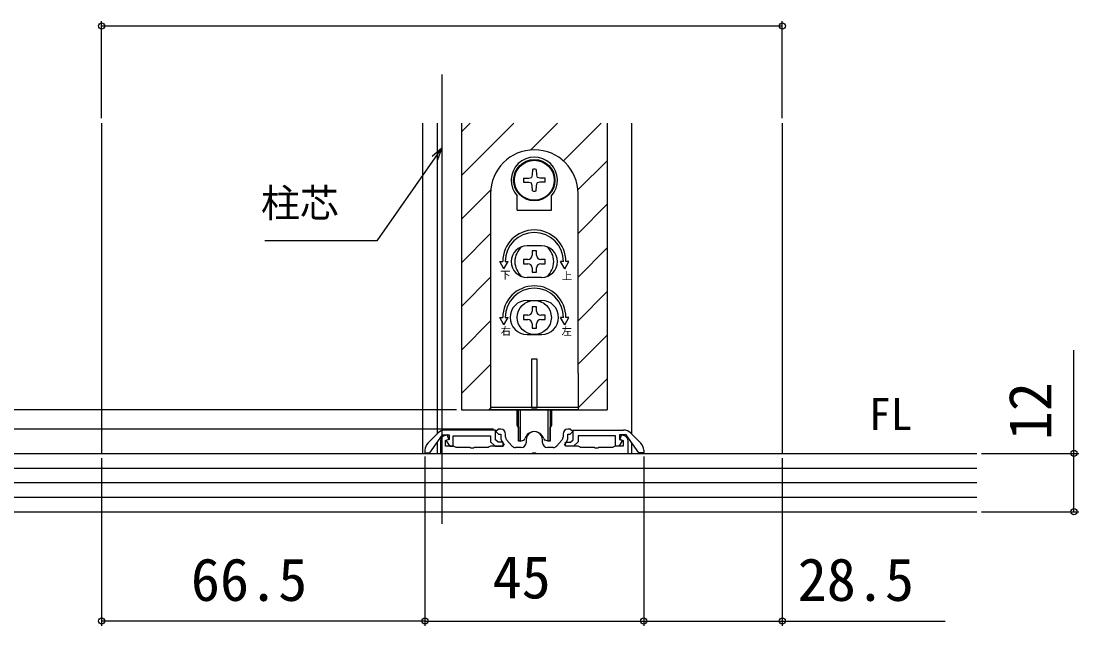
# Model space of a CAD drawing. Units: millimetres, scale not verified. Extents: x -525 to 525, y -783 to 779.
# Drawn here: x -370.5 to -153, y -534.9 to -410.4 of the extents above; entities that cross this region are included whole.
import ezdxf
from ezdxf.enums import TextEntityAlignment as Align

# ---------------------------------------------------------------- set-up
doc = ezdxf.new("R2010")
doc.units = ezdxf.units.MM
doc.header["$LTSCALE"] = 4
for name, color, linetype in [('0-1_USER1', 3, 'Continuous'), ('0-2_YKK_11', 7, 'Continuous'), ('0-3_YKK_12', 2, 'Continuous'), ('0-4_YKK_13', 4, 'Continuous'), ('0-5_YKK_D', 6, 'Continuous'), ('0-7_YSS_K', 3, 'Continuous')]:
    doc.layers.add(name, color=color, linetype=linetype)
doc.styles.add('ＭＳ ゴシック', font='')
doc.styles.get('ＭＳ ゴシック').set_extended_font_data('MS Gothic')

msp = doc.modelspace()

# ---------------------------------------------------------------- linework, layer by layer
at = {"layer": '0-2_YKK_11'}
for p, q in [((-284.779, -495.186), (-286.908, -497.314)), ((-272.994, -494.6), (-283.365, -494.6)), ((-270.894, -496.02), (-270.894, -495.4)), ((-259.094, -495.4), (-259.094, -496.02)), ((-256.994, -494.6), (-246.622, -494.6)), ((-245.208, -495.186), (-243.079, -497.314)), ((-284.294, -496.798), (-284.294, -499.4)), ((-269.592, -497.864), (-270.641, -496.684)), ((-266.694, -496.6), (-266.694, -497.2)), ((-263.294, -497.2), (-263.294, -496.6)), ((-259.346, -496.684), (-260.395, -497.864)), ((-267.694, -498.2), (-268.845, -498.2)), ((-261.143, -498.2), (-262.294, -498.2))]:
    msp.add_line(p, q, dxfattribs=at)
for points in [[(-287.494, -498.728), (-287.494, -499.3), (-286.494, -499.3), (-283.894, -495.6), (-282.494, -495.6), (-282.494, -496.508), (-283.162, -496.751), (-282.357, -497.9), (-281.694, -497.9), (-281.694, -495.8), (-273.994, -495.8), (-273.994, -496.983), (-273.076, -497.9), (-271.394, -497.9), (-271.394, -497.1), (-272.462, -497.1), (-272.994, -496.569), (-272.994, -494.6)], [(-271.388, -497.349), (-271.232, -497.524), (-271.401, -497.9), (-273.994, -497.9), (-274.253, -498.05), (-274.513, -498.2), (-277.335, -498.2), (-277.519, -498.32), (-278.069, -498.32), (-278.252, -498.2), (-281.074, -498.2), (-281.334, -498.05), (-281.594, -497.9), (-283.294, -497.9), (-283.294, -496.728), (-282.609, -496.479), (-282.951, -495.54), (-283.57, -495.765)], [(-271.894, -494.4), (-272.394, -494.4), (-272.894, -494.9), (-272.394, -495.4), (-271.894, -495.4), (-271.894, -496.02)], [(-246.417, -495.765), (-247.036, -495.54), (-247.378, -496.479), (-246.694, -496.728), (-246.694, -497.9), (-248.394, -497.9), (-248.653, -498.05), (-248.913, -498.2), (-251.735, -498.2), (-251.919, -498.32), (-252.469, -498.32), (-252.652, -498.2), (-255.474, -498.2), (-255.734, -498.05), (-255.994, -497.9), (-258.586, -497.9), (-258.755, -497.524), (-258.599, -497.349)], [(-242.494, -498.728), (-242.494, -499.3), (-243.494, -499.3), (-246.094, -495.6), (-247.494, -495.6), (-247.494, -496.508), (-246.826, -496.751), (-247.63, -497.9), (-248.294, -497.9), (-248.294, -495.8), (-255.994, -495.8), (-255.994, -496.983), (-256.911, -497.9), (-258.594, -497.9), (-258.594, -497.1), (-257.525, -497.1), (-256.994, -496.569), (-256.994, -494.6)], [(-258.094, -496.02), (-258.094, -495.4), (-257.594, -495.4), (-257.094, -494.9), (-257.594, -494.4), (-258.094, -494.4)], [(-284.294, -499.4), (-265.452, -499.4), (-265.269, -499.28), (-264.719, -499.28), (-264.535, -499.4), (-245.694, -499.4), (-245.694, -496.798)]]:
    msp.add_lwpolyline(points, dxfattribs=at)
for centre, radius, start, end in [((-283.365, -496.6), 2, 90, 134.99999), ((-283.194, -496.798), 1.1, 110.00001, 179.99998), ((-271.894, -495.4), 1, 0.00001, 89.99999), ((-269.894, -496.02), 2, 180.00001, 221.63353), ((-269.894, -496.02), 1, 180.00003, 221.63355), ((-264.994, -496.6), 1.7, 359.99999, 180.00001), ((-260.094, -496.02), 1, 318.36645, 359.99997), ((-258.094, -495.4), 1, 90.00001, 179.99999), ((-260.094, -496.02), 2, 318.36647, 359.99999), ((-246.622, -496.6), 2, 45.00001, 90), ((-246.794, -496.798), 1.1, 0.00002, 69.99999), ((-285.494, -498.728), 2, 135.00001, 180), ((-268.845, -497.2), 1, 221.63354, 270), ((-267.694, -497.2), 1, 270.00001, 359.99999), ((-262.294, -497.2), 1, 180.00001, 269.99999), ((-261.143, -497.2), 1, 270, 318.36646), ((-244.494, -498.728), 2, 360, 44.99999)]:
    msp.add_arc(centre, radius, start, end, dxfattribs=at)
at = {"layer": '0-3_YKK_12'}
for p, q in [((-283.994, -421.4), (-283.994, -513.9)), ((-353.994, -431.4), (-353.994, -499.4)), ((-287.994, -431.4), (-287.994, -499.4)), ((-284.994, -431.4), (-284.994, -495.4)), ((-279.994, -431.4), (-279.994, -490.4)), ((-279.994, -433.209), (-278.184, -431.4)), ((-279.994, -442.19), (-269.204, -431.4)), ((-265.756, -436.932), (-260.224, -431.4)), ((-259.016, -439.172), (-251.243, -431.4)), ((-249.994, -431.4), (-249.994, -490.4)), ((-244.994, -431.4), (-244.994, -495.4)), ((-213.994, -431.4), (-213.994, -499.4)), ((-256.024, -445.161), (-249.994, -439.131)), ((-279.994, -451.17), (-273.961, -445.138)), ((-255.994, -454.111), (-249.994, -448.111)), ((-279.994, -460.15), (-273.994, -454.15)), ((-255.994, -463.091), (-249.994, -457.091)), ((-279.994, -469.131), (-273.994, -463.131)), ((-255.994, -472.071), (-249.994, -466.071)), ((-279.994, -478.111), (-273.994, -472.111)), ((-255.994, -481.052), (-249.994, -475.052)), ((-279.994, -487.091), (-273.994, -481.091)), ((-255.994, -490.032), (-249.994, -484.032)), ((-279.994, -490.4), (-249.994, -490.4)), ((-274.322, -490.4), (-273.994, -490.071)), ((-284.994, -497.165), (-284.994, -499.4)), ((-244.994, -497.165), (-244.994, -499.4))]:
    msp.add_line(p, q, dxfattribs=at)
at = {"layer": '0-4_YKK_13'}
for p, q in [((-265.394, -440.936), (-265.413, -442.026)), ((-264.594, -440.936), (-264.575, -442.026)), ((-265.413, -442.026), (-265.562, -442.582)), ((-264.575, -442.026), (-264.426, -442.582)), ((-263.869, -442.731), (-264.426, -442.582)), ((-263.869, -443.569), (-264.426, -443.718)), ((-262.779, -442.75), (-263.869, -442.731)), ((-262.779, -443.55), (-263.869, -443.569)), ((-273.994, -445.9), (-273.994, -482.9)), ((-255.994, -482.9), (-255.994, -445.9)), ((-268.494, -449.35), (-268.494, -446.361)), ((-261.494, -449.35), (-261.494, -446.361)), ((-268.494, -449.35), (-261.494, -449.35)), ((-263.494, -456.65), (-266.494, -456.65)), ((-265.434, -457.7), (-265.434, -458.58)), ((-264.554, -457.7), (-265.434, -457.7)), ((-264.554, -458.58), (-264.554, -457.7)), ((-272.11, -459.9), (-271.494, -459.9)), ((-271.244, -461.4), (-272.11, -459.9)), ((-271.244, -461.4), (-270.378, -459.9)), ((-270.994, -459.9), (-270.378, -459.9)), ((-266.314, -459.46), (-267.194, -459.46)), ((-267.194, -459.46), (-267.194, -460.34)), ((-267.194, -460.34), (-266.314, -460.34)), ((-262.794, -459.46), (-263.674, -459.46)), ((-263.674, -460.34), (-262.794, -460.34)), ((-262.794, -460.34), (-262.794, -459.46)), ((-258.994, -459.9), (-259.61, -459.9)), ((-258.744, -461.4), (-259.61, -459.9)), ((-263.494, -463.15), (-266.494, -463.15)), ((-265.434, -461.22), (-265.434, -462.1)), ((-265.434, -462.1), (-264.554, -462.1)), ((-264.554, -462.1), (-264.554, -461.22)), ((-266.494, -467.9), (-263.494, -467.9)), ((-265.434, -469.2), (-265.434, -470.08)), ((-264.554, -469.2), (-265.434, -469.2)), ((-264.554, -470.08), (-264.554, -469.2)), ((-272.11, -471.4), (-271.494, -471.4)), ((-271.244, -472.9), (-272.11, -471.4)), ((-271.244, -472.9), (-270.378, -471.4)), ((-270.994, -471.4), (-270.378, -471.4)), ((-266.314, -470.96), (-267.194, -470.96)), ((-267.194, -470.96), (-267.194, -471.84)), ((-267.194, -471.84), (-266.314, -471.84)), ((-262.794, -470.96), (-263.674, -470.96)), ((-263.674, -471.84), (-262.794, -471.84)), ((-262.794, -471.84), (-262.794, -470.96)), ((-258.744, -472.9), (-259.61, -471.4)), ((-258.994, -471.4), (-259.61, -471.4)), ((-258.744, -472.9), (-257.878, -471.4)), ((-257.878, -471.4), (-258.494, -471.4)), ((-265.434, -472.72), (-265.434, -473.6)), ((-265.434, -473.6), (-264.554, -473.6)), ((-264.554, -473.6), (-264.554, -472.72)), ((-266.494, -474.9), (-263.494, -474.9)), ((-265.494, -479.9), (-264.494, -479.9)), ((-265.494, -490.1), (-265.494, -479.9)), ((-264.494, -479.9), (-264.494, -490.1)), ((-273.994, -482.9), (-273.994, -490.4)), ((-273.994, -489.9), (-255.994, -489.9)), ((-268.494, -493.648), (-268.494, -490.4)), ((-268.244, -496.9), (-268.244, -490.4)), ((-267.844, -496.9), (-267.844, -490.4)), ((-264.494, -490.1), (-265.494, -490.1)), ((-262.144, -496.9), (-262.144, -490.4)), ((-261.494, -490.4), (-261.494, -493.648)), ((-268.246, -493.944), (-268.244, -493.944)), ((-268.244, -493.9), (-268.244, -496.9)), ((-261.744, -496.9), (-261.744, -493.9)), ((-261.744, -493.944), (-261.742, -493.944)), ((-267.844, -496.9), (-268.244, -496.9)), ((-267.844, -496.9), (-267.224, -496.674)), ((-262.144, -496.9), (-262.763, -496.674))]:
    msp.add_line(p, q, dxfattribs=at)
for points in [[(-267.208, -442.75), (-266.118, -442.731), (-265.562, -442.582)], [(-267.208, -443.55), (-266.118, -443.569), (-265.562, -443.718)], [(-265.394, -445.364), (-265.413, -444.274), (-265.562, -443.718)], [(-264.594, -445.364), (-264.575, -444.274), (-264.426, -443.718)], [(-258.744, -461.4), (-257.878, -459.9), (-258.494, -459.9)], [(-255.994, -482.9), (-255.994, -490.4), (-273.994, -490.4)], [(-261.744, -490.4), (-261.744, -496.9), (-262.144, -496.9)]]:
    msp.add_lwpolyline(points, dxfattribs=at)
for centre, radius in [((-264.994, -443.15), 4.25), ((-264.994, -443.15), 4.1), ((-264.994, -471.4), 3.5)]:
    msp.add_circle(centre, radius, dxfattribs=at)
for centre, radius, start, end in [((-264.994, -445.9), 9, 0, 180), ((-264.994, -443.15), 4.75, 317.4631, 222.5369), ((-264.994, -443.15), 2.25, 79.75965, 100.24035), ((-264.994, -443.15), 2.25, 169.75965, 190.24035), ((-264.994, -443.15), 2.25, 349.75965, 10.24035), ((-264.994, -443.15), 2.25, 259.75965, 280.24035), ((-264.994, -459.9), 6.5, 0, 180), ((-264.994, -459.9), 6, 0, 180), ((-266.494, -459.9), 3.25, 90, 270), ((-264.994, -459.9), 4, 129.83844, 230.16156), ((-263.494, -459.9), 3.25, 270, 90), ((-264.994, -459.9), 4, 309.83844, 50.16156), ((-266.314, -458.58), 0.88, 270, 0), ((-263.674, -458.58), 0.88, 180, 270), ((-266.314, -461.22), 0.88, 0, 90), ((-263.674, -461.22), 0.88, 90, 180), ((-264.994, -471.4), 6.5, 0, 180), ((-264.994, -471.4), 6, 0, 180), ((-266.494, -471.4), 3.5, 90, 270), ((-263.494, -471.4), 3.5, 270, 90), ((-266.314, -470.08), 0.88, 270, 0), ((-266.314, -472.72), 0.88, 0, 90), ((-263.674, -470.08), 0.88, 180, 270), ((-263.674, -472.72), 0.88, 90, 180), ((-268.194, -493.648), 0.3, 180, 260), ((-261.794, -493.648), 0.3, 280, 0), ((-264.994, -496.9), 2, 16.15012, 163.84988), ((-267.395, -496.205), 0.5, 290, 343.84988), ((-262.592, -496.205), 0.5, 196.15012, 250)]:
    msp.add_arc(centre, radius, start, end, dxfattribs=at)
at = {"layer": '0-5_YKK_D'}
for p, q in [((-353.994, -430.4), (-353.994, -410.4)), ((-213.994, -430.4), (-213.994, -410.4)), ((-353.994, -411.4), (-213.994, -411.4)), ((-280.994, -490.4), (-414.994, -490.4)), ((-273.394, -494.4), (-414.994, -494.4)), ((-273.394, -494.4), (-414.994, -494.4)), ((-287.494, -500), (-287.494, -534.9)), ((-287.494, -500), (-287.494, -534.9)), ((-242.494, -500), (-242.494, -534.9)), ((-242.494, -500), (-242.494, -534.9)), ((-172.994, -499.4), (-152.994, -499.4)), ((-353.994, -500.4), (-353.994, -534.9)), ((-213.994, -500.4), (-213.994, -534.9)), ((-172.994, -511.4), (-152.994, -511.4)), ((-287.494, -533.9), (-353.994, -533.9)), ((-287.494, -533.9), (-242.494, -533.9))]:
    msp.add_line(p, q, dxfattribs=at)
for points in [[(-283.994, -436.472), (-285.456, -438.561), (-297.39, -455.605), (-320.44, -455.605)], [(-286.016, -438.169), (-283.994, -436.472), (-284.897, -438.953)], [(-153.994, -511.4), (-153.994, -499.4), (-153.994, -478.123)], [(-242.494, -533.9), (-213.994, -533.9), (-180.489, -533.9)]]:
    msp.add_lwpolyline(points, dxfattribs=at)
for centre in [(-353.994, -411.4), (-213.994, -411.4), (-153.994, -499.4), (-153.994, -511.4), (-353.994, -533.9), (-287.494, -533.9), (-287.494, -533.9), (-242.494, -533.9), (-242.494, -533.9), (-213.994, -533.9)]:
    msp.add_circle(centre, 0.637, dxfattribs=at)
at = {"layer": '0-7_YSS_K'}
for p, q in [((-393.994, -499.4), (-173.994, -499.4)), ((-393.994, -502.4), (-173.994, -502.4)), ((-393.994, -505.4), (-173.994, -505.4)), ((-393.994, -508.4), (-173.994, -508.4)), ((-393.994, -511.4), (-173.994, -511.4))]:
    msp.add_line(p, q, dxfattribs=at)

# ---------------------------------------------------------------- texts
at = {"layer": '0-1_USER1', "style": 'ＭＳ ゴシック'}
msp.add_text('FL', height=6.598, dxfattribs=at).set_placement((-196.199, -496.559), align=Align.BOTTOM_LEFT)
at = {"layer": '0-4_YKK_13', "style": 'ＭＳ ゴシック'}
for s, p in [('下', (-272.023, -463.944)), ('上', (-259.349, -464.113)), ('右', (-271.914, -475.468)), ('左', (-259.373, -475.504))]:
    msp.add_text(s, height=1.558, dxfattribs=at).set_placement(p, align=Align.BOTTOM_LEFT)
at = {"layer": '0-5_YKK_D', "style": 'ＭＳ ゴシック'}
for s, height, p in [('柱芯', 5.865, (-321.225, -452.552)), ('66.5', 8.798, (-335.641, -532.4)), ('45', 8.798, (-273.585, -531.9)), ('28.5', 8.798, (-210.83, -532.4))]:
    msp.add_text(s, height=height, dxfattribs=at).set_placement(p, align=Align.BOTTOM_LEFT)
msp.add_text('12', height=8.798, rotation=90, dxfattribs=at).set_placement((-155.994, -496.691), align=Align.BOTTOM_LEFT)

doc.saveas('drawing.dxf')
